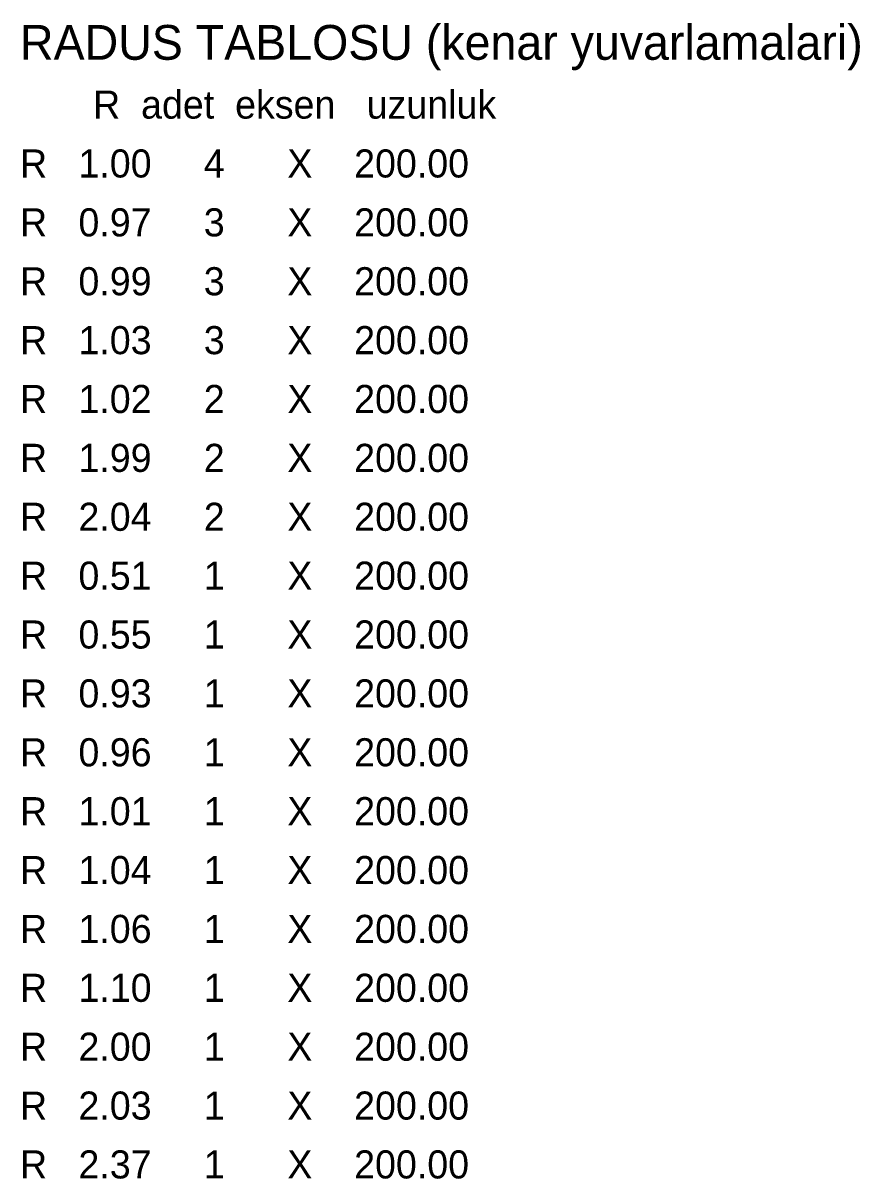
# Model space of a CAD drawing. Header units: metres. Extents: x -24 to 714, y -184 to 202.
# Drawn here: x 575.3 to 714.2, y 9.4 to 201.3 of the extents above; entities that cross this region are included whole.
import ezdxf

# ---------------------------------------------------------------- set-up
doc = ezdxf.new("R2010")
doc.units = ezdxf.units.M
doc.layers.add('YAZI', color=3, linetype='Continuous', lineweight=25)

msp = doc.modelspace()

# ---------------------------------------------------------------- texts
at = {"layer": 'YAZI'}
for s, height, p in [('RADUS TABLOSU (kenar yuvarlamalari)', 5.7778, (574.74, 195.25)), ('       R  adet  eksen   uzunluk', 4.6667, (574.74, 185.48)), ('R   1.00     4      X    200.00', 4.6667, (574.74, 175.7)), ('R   0.97     3      X    200.00', 4.6667, (574.74, 165.92)), ('R   0.99     3      X    200.00', 4.6667, (574.74, 156.14)), ('R   1.03     3      X    200.00', 4.6667, (574.74, 146.36)), ('R   1.02     2      X    200.00', 4.6667, (574.74, 136.59)), ('R   1.99     2      X    200.00', 4.6667, (574.74, 126.81)), ('R   2.04     2      X    200.00', 4.6667, (574.74, 117.03)), ('R   0.51     1      X    200.00', 4.6667, (574.74, 107.25)), ('R   0.55     1      X    200.00', 4.6667, (574.74, 97.48)), ('R   0.93     1      X    200.00', 4.6667, (574.74, 87.7)), ('R   0.96     1      X    200.00', 4.6667, (574.74, 77.92)), ('R   1.01     1      X    200.00', 4.6667, (574.74, 68.14)), ('R   1.04     1      X    200.00', 4.6667, (574.74, 58.36)), ('R   1.06     1      X    200.00', 4.6667, (574.74, 48.59)), ('R   1.10     1      X    200.00', 4.6667, (574.74, 38.81)), ('R   2.00     1      X    200.00', 4.6667, (574.74, 29.03)), ('R   2.03     1      X    200.00', 4.6667, (574.74, 19.25)), ('R   2.37     1      X    200.00', 4.6667, (574.74, 9.48))]:
    msp.add_text(s, height=height, dxfattribs=at).set_placement(p)

doc.saveas('drawing.dxf')
